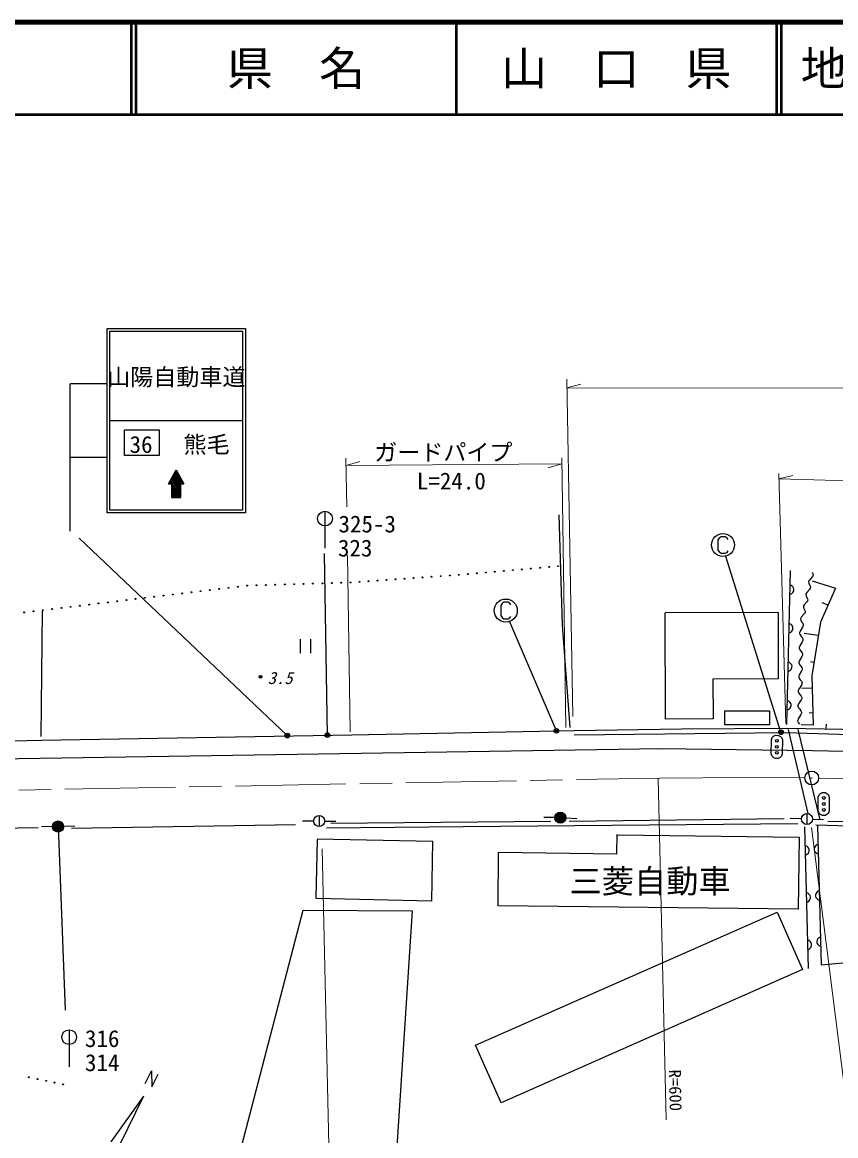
# Model space of a CAD drawing. Units: millimetres, scale not verified. Extents: x 40000 to 680000, y 20000 to 380000.
# Drawn here: x 285929 to 374184, y 259201 to 380000 of the extents above; entities that cross this region are included whole.
import ezdxf
from ezdxf.enums import TextEntityAlignment as Align

# ---------------------------------------------------------------- set-up
doc = ezdxf.new("R2010")
doc.units = ezdxf.units.MM
doc.header["$LTSCALE"] = 1000
doc.linetypes.add('CHAIN', pattern=[18.5, 12, -1.5, 3.5, -1.5])
for name, color, linetype, lineweight in [('M-BGD', 7, 'Continuous', 25), ('M-BGD-EXST', 7, 'Continuous', 25), ('M-BMK', 2, 'CHAIN', 13), ('M-BMK-SRVR', 3, 'Continuous', 25), ('M-STR-HTXT', 7, 'Continuous', 13), ('M-STR-STRC', 7, 'Continuous', 25), ('M-TTL', 2, 'Continuous', 140), ('M-TTL-LINE', 7, 'Continuous', 50)]:
    doc.layers.add(name, color=color, linetype=linetype, lineweight=lineweight)
doc.layers.add('M-TTL-TXT', color=7, linetype='Continuous')
doc.styles.add('ＭＳ ゴシック', font='')
doc.styles.get('ＭＳ ゴシック').set_extended_font_data('MS Gothic')

msp = doc.modelspace()

# ---------------------------------------------------------------- linework, layer by layer
at = {"layer": 'M-BGD'}
for p, q in [((344133, 326568), (344511, 314575)), ((368869, 303816), (369275, 320527)), ((371629, 320339), (371709, 320179)), ((371709, 320179), (371735, 320030)), ((369355, 318895), (369236, 318938)), ((371248, 319361), (371230, 319279)), ((371230, 319279), (371256, 319131)), ((371332, 319487), (371248, 319361)), ((371256, 319131), (371336, 318970)), ((371633, 319823), (371332, 319487)), ((371336, 318970), (371416, 318810)), ((371624, 319408), (374159, 318595)), ((371717, 319948), (371633, 319823)), ((371735, 320030), (371717, 319948)), ((369212, 317938), (369333, 317976)), ((369333, 317976), (369434, 318033)), ((369453, 318833), (369355, 318895)), ((369434, 318033), (369536, 318131)), ((369551, 318730), (369453, 318833)), ((369536, 318131), (369599, 318229)), ((369609, 318629), (369551, 318730)), ((369599, 318229), (369642, 318348)), ((369646, 318508), (369609, 318629)), ((369642, 318348), (369646, 318508)), ((370954, 317993), (370937, 317910)), ((370937, 317910), (370962, 317762)), ((371039, 318118), (370954, 317993)), ((370962, 317762), (371042, 317601)), ((371340, 318454), (371039, 318118)), ((371424, 318579), (371340, 318454)), ((371416, 318810), (371441, 318661)), ((371441, 318661), (371424, 318579)), ((374159, 318595), (372533, 314914)), ((370688, 316693), (370672, 316617)), ((370672, 316617), (370696, 316479)), ((370766, 316810), (370688, 316693)), ((371046, 317122), (370766, 316810)), ((371042, 317601), (371117, 317453)), ((371124, 317238), (371046, 317122)), ((371117, 317453), (371141, 317314)), ((371141, 317314), (371124, 317238)), ((373346, 316754), (372728, 317027)), ((288082, 316104), (287950, 302517)), ((367924, 315965), (355664, 315918)), ((355709, 304394), (355664, 315918)), ((367924, 315965), (367952, 308773)), ((370389, 315352), (370371, 315270)), ((370473, 315478), (370389, 315352)), ((370774, 315814), (370473, 315478)), ((370696, 316479), (370770, 316330)), ((370770, 316330), (370850, 316170)), ((370858, 315939), (370774, 315814)), ((370850, 316170), (370876, 316021)), ((370876, 316021), (370858, 315939)), ((344511, 314575), (345340, 303488)), ((369253, 314717), (369135, 314760)), ((369352, 314655), (369253, 314717)), ((369450, 314553), (369352, 314655)), ((369507, 314451), (369450, 314553)), ((369497, 314051), (369540, 314170)), ((369544, 314330), (369507, 314451)), ((369540, 314170), (369544, 314330)), ((370592, 314387), (370327, 313945)), ((370371, 315270), (370397, 315122)), ((370397, 315122), (370477, 314961)), ((370477, 314966), (370601, 314803)), ((370660, 314546), (370592, 314387)), ((370601, 314803), (370662, 314642)), ((370662, 314642), (370660, 314546)), ((372533, 314914), (371577, 309080)), ((316080, 313056), (316080, 311556)), ((317220, 311556), (317220, 313056)), ((369110, 313761), (369231, 313798)), ((369231, 313798), (369333, 313855)), ((369333, 313855), (369435, 313953)), ((369435, 313953), (369497, 314051)), ((370259, 313786), (370257, 313690)), ((370257, 313690), (370318, 313529)), ((370327, 313945), (370259, 313786)), ((370318, 313529), (370442, 313366)), ((370442, 313366), (370567, 313203)), ((370625, 312946), (370558, 312787)), ((370567, 313203), (370627, 313042)), ((370627, 313042), (370625, 312946)), ((372294, 313455), (370772, 313705)), ((370225, 312187), (370223, 312091)), ((370223, 312091), (370283, 311929)), ((370292, 312345), (370225, 312187)), ((370283, 311929), (370408, 311766)), ((370558, 312787), (370292, 312345)), ((370408, 311766), (370532, 311604)), ((369152, 310540), (369033, 310583)), ((369251, 310477), (369152, 310540)), ((369348, 310375), (369251, 310477)), ((370190, 310587), (370188, 310491)), ((370188, 310491), (370249, 310330)), ((370258, 310745), (370190, 310587)), ((370523, 311188), (370258, 310745)), ((370591, 311346), (370523, 311188)), ((370532, 311604), (370593, 311442)), ((370593, 311442), (370591, 311346)), ((371816, 310538), (371458, 310597)), ((369009, 309583), (369130, 309620)), ((369130, 309620), (369231, 309678)), ((369231, 309678), (369334, 309775)), ((369334, 309775), (369396, 309874)), ((369406, 310274), (369348, 310375)), ((369396, 309874), (369439, 309993)), ((369443, 310153), (369406, 310274)), ((369439, 309993), (369443, 310153)), ((370482, 309624), (370233, 309210)), ((370249, 310330), (370373, 310167)), ((370373, 310167), (370490, 310014)), ((370545, 309773), (370482, 309624)), ((370490, 310014), (370547, 309863)), ((370547, 309863), (370545, 309773)), ((367952, 308773), (360859, 308745)), ((360859, 308745), (360875, 304415)), ((370170, 309061), (370168, 308971)), ((370168, 308971), (370224, 308820)), ((370233, 309210), (370170, 309061)), ((370457, 308089), (370191, 307646)), ((370224, 308820), (370341, 308667)), ((370341, 308667), (370466, 308504)), ((370524, 308247), (370457, 308089)), ((370466, 308504), (370526, 308343)), ((370526, 308343), (370524, 308247)), ((371577, 309080), (371720, 303725)), ((370124, 307488), (370122, 307392)), ((370122, 307392), (370182, 307230)), ((370191, 307646), (370124, 307488)), ((370182, 307230), (370307, 307068)), ((370307, 307068), (370431, 306905)), ((370431, 306905), (370492, 306744)), ((371612, 307741), (370523, 307712)), ((369051, 306362), (368932, 306405)), ((369149, 306300), (369051, 306362)), ((369247, 306197), (369149, 306300)), ((369232, 305597), (369295, 305696)), ((369304, 306096), (369247, 306197)), ((369295, 305696), (369337, 305815)), ((369341, 305975), (369304, 306096)), ((369337, 305815), (369341, 305975)), ((370089, 305888), (370087, 305792)), ((370087, 305792), (370148, 305631)), ((370157, 306047), (370089, 305888)), ((370148, 305631), (370272, 305468)), ((370422, 306489), (370157, 306047)), ((370490, 306648), (370422, 306489)), ((370492, 306744), (370490, 306648)), ((360875, 304415), (355709, 304394)), ((362166, 305303), (366996, 305303)), ((362166, 303773), (362166, 305303)), ((366996, 305303), (366996, 303773)), ((368907, 305405), (369028, 305442)), ((369028, 305442), (369130, 305500)), ((369130, 305500), (369232, 305597)), ((370122, 304447), (370055, 304288)), ((370388, 304889), (370122, 304447)), ((370272, 305468), (370397, 305305)), ((370455, 305048), (370388, 304889)), ((370397, 305305), (370457, 305144)), ((370457, 305144), (370455, 305048)), ((371684, 305064), (371317, 305054)), ((345798, 303179), (357461, 303350)), ((357461, 303350), (368901, 303435)), ((366996, 303773), (362166, 303773)), ((368901, 303435), (389676, 303051)), ((369038, 303287), (371156, 294158)), ((370055, 304288), (370053, 304192)), ((370053, 304192), (370113, 304031)), ((370068, 303287), (372444, 293471)), ((370113, 304031), (370238, 303868)), ((371720, 303725), (370429, 303773)), ((373163, 303356), (373172, 303838)), ((258626, 301571), (288018, 302112)), ((288018, 302112), (321675, 302709)), ((321675, 302709), (345798, 303179)), ((368735, 302923), (345802, 302667)), ((367191, 300643), (367199, 302143)), ((367199, 302143), (367300, 302392)), ((367300, 302392), (367450, 302542)), ((367450, 302542), (367651, 302641)), ((367651, 302641), (367951, 302639)), ((367951, 302639), (368150, 302538)), ((368150, 302538), (368300, 302388)), ((368300, 302388), (368399, 302137)), ((368399, 302137), (368391, 300637)), ((379796, 302581), (368735, 302923)), ((367290, 300392), (367191, 300643)), ((367440, 300242), (367290, 300392)), ((367639, 300141), (367440, 300242)), ((367939, 300139), (367639, 300141)), ((368140, 300238), (367939, 300139)), ((368290, 300388), (368140, 300238)), ((368391, 300637), (368290, 300388)), ((372285, 295944), (372385, 296194)), ((372385, 296194), (372535, 296344)), ((372535, 296344), (372735, 296444)), ((372735, 296444), (373035, 296444)), ((373035, 296444), (373235, 296344)), ((373235, 296344), (373385, 296194)), ((373385, 296194), (373485, 295944)), ((372285, 294444), (372285, 295944)), ((373485, 295944), (373485, 294444)), ((318141, 293937), (318141, 292737)), ((343711, 293716), (342511, 293735)), ((344910, 293683), (346109, 293635)), ((345269, 293317), (368605, 293611)), ((370458, 293577), (369259, 293612)), ((371058, 294159), (371058, 292959)), ((371658, 293546), (372857, 293520)), ((372385, 294194), (372285, 294444)), ((372535, 294044), (372385, 294194)), ((372735, 293944), (372535, 294044)), ((373035, 293944), (372735, 293944)), ((373235, 294044), (373035, 293944)), ((373385, 294194), (373235, 294044)), ((373485, 294444), (373385, 294194)), ((266187, 292211), (287656, 292653)), ((289216, 292739), (288017, 292721)), ((290416, 292770), (291615, 292814)), ((291269, 292579), (315564, 292948)), ((317541, 293329), (316341, 293312)), ((318741, 293337), (319941, 293337)), ((318923, 292620), (333774, 292753)), ((319398, 293095), (343278, 293317)), ((333774, 292753), (370082, 293085)), ((371213, 277352), (370829, 292724)), ((372043, 292919), (391404, 292387)), ((372195, 292810), (372622, 277737)), ((373324, 293317), (389319, 292986)), ((317825, 284922), (317961, 291347)), ((317923, 291423), (330453, 291157)), ((330453, 291157), (330315, 284657)), ((350438, 289797), (350463, 291890)), ((350521, 291832), (370202, 291599)), ((370202, 291599), (370109, 283771)), ((337546, 284157), (337614, 289949)), ((337614, 289949), (350438, 289797)), ((371001, 290625), (370880, 290662)), ((371103, 290568), (371001, 290625)), ((371205, 290470), (371103, 290568)), ((371268, 290372), (371205, 290470)), ((371220, 289871), (371278, 289972)), ((371311, 290253), (371268, 290372)), ((371278, 289972), (371315, 290093)), ((371315, 290093), (371311, 290253)), ((371881, 290487), (371844, 290366)), ((371844, 290366), (371849, 290206)), ((371849, 290206), (371892, 290087)), ((371938, 290588), (371881, 290487)), ((371892, 290087), (371955, 289989)), ((372035, 290691), (371938, 290588)), ((371955, 289989), (372058, 289892)), ((372133, 290754), (372035, 290691)), ((372252, 290797), (372133, 290754)), ((370905, 289663), (371024, 289706)), ((371024, 289706), (371123, 289768)), ((371123, 289768), (371220, 289871)), ((372058, 289892), (372160, 289834)), ((372160, 289834), (372281, 289798)), ((371129, 285501), (371009, 285538)), ((371231, 285444), (371129, 285501)), ((371333, 285346), (371231, 285444)), ((371396, 285248), (371333, 285346)), ((371439, 285129), (371396, 285248)), ((371443, 284969), (371439, 285129)), ((372023, 285462), (371987, 285341)), ((371987, 285341), (371991, 285181)), ((371991, 285181), (372035, 285063)), ((372080, 285564), (372023, 285462)), ((372178, 285667), (372080, 285564)), ((372276, 285730), (372178, 285667)), ((372395, 285773), (372276, 285730)), ((330315, 284657), (317825, 284922)), ((370109, 283771), (337546, 284157)), ((371034, 284539), (371152, 284581)), ((371152, 284581), (371251, 284644)), ((371251, 284644), (371348, 284746)), ((371348, 284746), (371406, 284848)), ((371406, 284848), (371443, 284969)), ((372035, 285063), (372097, 284964)), ((372097, 284964), (372200, 284867)), ((372200, 284867), (372302, 284810)), ((372302, 284810), (372423, 284773)), ((309224, 256102), (316415, 283681)), ((316415, 283681), (328226, 283596)), ((328226, 283596), (326545, 257448)), ((335107, 269013), (367819, 283470)), ((367819, 283470), (370583, 277217)), ((371258, 280377), (371137, 280414)), ((371359, 280320), (371258, 280377)), ((371462, 280222), (371359, 280320)), ((372166, 280438), (372129, 280317)), ((372129, 280317), (372134, 280157)), ((372223, 280540), (372166, 280438)), ((372320, 280642), (372223, 280540)), ((372418, 280705), (372320, 280642)), ((372537, 280749), (372418, 280705)), ((371162, 279414), (371281, 279457)), ((371281, 279457), (371379, 279520)), ((371379, 279520), (371477, 279622)), ((371524, 280124), (371462, 280222)), ((371477, 279622), (371534, 279724)), ((371567, 280005), (371524, 280124)), ((371534, 279724), (371571, 279845)), ((371571, 279845), (371567, 280005)), ((372134, 280157), (372177, 280038)), ((372177, 280038), (372240, 279940)), ((372240, 279940), (372343, 279843)), ((372343, 279843), (372444, 279786)), ((372444, 279786), (372565, 279749)), ((372622, 277737), (385134, 278932)), ((370583, 277217), (337870, 262759)), ((337870, 262759), (335107, 269013))]:
    msp.add_line(p, q, dxfattribs=at)
for centre, radius in [((334257, 320135), 50), ((335238, 320220), 50), ((336219, 320306), 50), ((337199, 320391), 50), ((338180, 320477), 50), ((339161, 320562), 50), ((340141, 320648), 50), ((341122, 320733), 50), ((342102, 320819), 50), ((343083, 320904), 50), ((344064, 320990), 50), ((310319, 318888), 50), ((311340, 318918), 50), ((312361, 318948), 50), ((313382, 318978), 50), ((314403, 319008), 50), ((315424, 319038), 50), ((316445, 319069), 50), ((317466, 319099), 50), ((318487, 319129), 50), ((319508, 319159), 50), ((320529, 319189), 50), ((321549, 319219), 50), ((322527, 319289), 50), ((323504, 319358), 50), ((324481, 319427), 50), ((325459, 319496), 50), ((326436, 319565), 50), ((327413, 319634), 50), ((328390, 319703), 50), ((329368, 319773), 50), ((330345, 319842), 50), ((331322, 319911), 50), ((332300, 319980), 50), ((333277, 320049), 50), ((300244, 317675), 50), ((301252, 317796), 50), ((302259, 317917), 50), ((303267, 318039), 50), ((304274, 318160), 50), ((305282, 318281), 50), ((306289, 318402), 50), ((307297, 318524), 50), ((308304, 318645), 50), ((309312, 318766), 50), ((290169, 316462), 50), ((291176, 316583), 50), ((292184, 316705), 50), ((293191, 316826), 50), ((294199, 316947), 50), ((295206, 317068), 50), ((296214, 317190), 50), ((297221, 317311), 50), ((298229, 317432), 50), ((299237, 317554), 50), ((286139, 315977), 50), ((287146, 316098), 50), ((288154, 316220), 50), ((289161, 316341), 50), ((311774, 308994), 150), ((311774, 308994), 90), ((311774, 308994), 30), ((314679, 302610), 250), ((314679, 302610), 150), ((314679, 302610), 50), ((319036, 302666), 250), ((319036, 302666), 150), ((319036, 302666), 50), ((367798, 302040), 150), ((367792, 300740), 150), ((367795, 301390), 150), ((372885, 295844), 150), ((372885, 295194), 150), ((318141, 293337), 600), ((344311, 293707), 600), ((344311, 293707), 528), ((344311, 293707), 456), ((344311, 293707), 384), ((344311, 293707), 312), ((344311, 293707), 240), ((344311, 293707), 168), ((344311, 293707), 96), ((344311, 293707), 24), ((371058, 293559), 600), ((372885, 294544), 150), ((289816, 292747), 600), ((289816, 292747), 528), ((289816, 292747), 456), ((289816, 292747), 384), ((289816, 292747), 312), ((289816, 292747), 240), ((289816, 292747), 168), ((289816, 292747), 96), ((289816, 292747), 24), ((286650, 265542), 50), ((287581, 265347), 50), ((288511, 265153), 50), ((289442, 264959), 50), ((290373, 264765), 50)]:
    msp.add_circle(centre, radius, dxfattribs=at)
at = {"layer": 'M-BGD-EXST'}
for p, q in [((361552, 324039), (361402, 323839)), ((361402, 323839), (361402, 322739)), ((361752, 324189), (361552, 324039)), ((362202, 324189), (361752, 324189)), ((362402, 324039), (362202, 324189)), ((362502, 323889), (362402, 324039)), ((361402, 322739), (361552, 322539)), ((361552, 322539), (361752, 322389)), ((362402, 322489), (362502, 322639)), ((361752, 322389), (362202, 322389)), ((362202, 322389), (362402, 322489)), ((368240, 302976), (362265, 322041)), ((337990, 316930), (337840, 316730)), ((337840, 316730), (337840, 315630)), ((338190, 317080), (337990, 316930)), ((338640, 317080), (338190, 317080)), ((338840, 316930), (338640, 317080)), ((338940, 316780), (338840, 316930)), ((337840, 315630), (337990, 315430)), ((337990, 315430), (338190, 315280)), ((338640, 315280), (338840, 315380)), ((338840, 315380), (338940, 315530)), ((338190, 315280), (338640, 315280)), ((343883, 303128), (338776, 315008))]:
    msp.add_line(p, q, dxfattribs=at)
for centre, radius in [((361952, 323289), 1250), ((338390, 316180), 1250), ((343883, 303128), 250), ((343883, 303128), 150), ((368240, 302976), 250), ((343883, 303128), 50), ((368240, 302976), 150), ((368240, 302976), 50)]:
    msp.add_circle(centre, radius, dxfattribs=at)
at = {"layer": 'M-BMK'}
for p, q in [((272057, 296445), (355092, 298007)), ((355092, 298007), (364382, 298058)), ((364382, 298058), (370829, 298017)), ((372329, 297994), (383509, 297707))]:
    msp.add_line(p, q, dxfattribs=at)
at = {"layer": 'M-BMK-SRVR'}
for p, q in [((299271, 264856), (299951, 266241)), ((299951, 266241), (299988, 264499)), ((299988, 264499), (300663, 265894)), ((299090, 263495), (288082, 241049)), ((299090, 263495), (295550, 258549))]:
    msp.add_line(p, q, dxfattribs=at)
for radius in [750, 30]:
    msp.add_circle((371579, 298013), radius, dxfattribs=at)
at = {"layer": 'M-STR-HTXT'}
for p, q in [((345676, 304694), (344997, 341284)), ((345015, 340323), (346515, 340742)), ((345015, 340323), (377234, 340305)), ((321051, 332712), (321132, 327447)), ((321063, 331920), (322560, 332352)), ((344457, 332752), (344888, 303488)), ((321063, 331920), (344467, 332105)), ((344467, 332105), (342970, 331673)), ((368007, 331036), (368778, 303909)), ((368023, 330455), (369534, 330835)), ((368023, 330455), (419173, 329107)), ((321213, 322132), (321506, 303035)), ((354933, 298004), (355794, 260911)), ((371550, 292651), (375789, 259258)), ((318466, 290318), (319632, 238492))]:
    msp.add_line(p, q, dxfattribs=at)
at = {"layer": 'M-STR-STRC'}
for p, q in [((295140, 326783), (295140, 346783)), ((295140, 346783), (310140, 346783)), ((310140, 346783), (310140, 326783)), ((295440, 327083), (295440, 346483)), ((295440, 346483), (309840, 346483)), ((309840, 346483), (309840, 327083)), ((295140, 340783), (291140, 340783)), ((291140, 324783), (291140, 340783)), ((295440, 336783), (309840, 336783)), ((297021, 332987), (297021, 335790)), ((297021, 335790), (300791, 335790)), ((300791, 335790), (300791, 332987)), ((295140, 332783), (291140, 332783)), ((300791, 332987), (297021, 332987)), ((301790, 329934), (302623, 331434)), ((302400, 331033), (303123, 329731)), ((302475, 331166), (303159, 329934)), ((302549, 331300), (303308, 329934)), ((302623, 331434), (303457, 329934)), ((301790, 329934), (302123, 329934)), ((301805, 329962), (301821, 329934)), ((301880, 330096), (301969, 329934)), ((301954, 330230), (302118, 329934)), ((302028, 330363), (303100, 328434)), ((302103, 330497), (303123, 328660)), ((302123, 329934), (302123, 328434)), ((302123, 329925), (302951, 328434)), ((302177, 330631), (303123, 328928)), ((302251, 330765), (303123, 329196)), ((302326, 330899), (303123, 329463)), ((303123, 328434), (303123, 329934)), ((303123, 329934), (303457, 329934)), ((302123, 329657), (302803, 328434)), ((302123, 329389), (302654, 328434)), ((302123, 329122), (302505, 328434)), ((302123, 328854), (302357, 328434)), ((302123, 328586), (302208, 328434)), ((302123, 328434), (303123, 328434)), ((310140, 326783), (295140, 326783)), ((309840, 327083), (295440, 327083)), ((318770, 326954), (318770, 322954)), ((314679, 302610), (292120, 324013)), ((319036, 302666), (318707, 322384)), ((189940, 298623), (355196, 301201)), ((355196, 301201), (371669, 301010)), ((371669, 301010), (394856, 300437)), ((289816, 292747), (290585, 272833)), ((291015, 270692), (291015, 266692))]:
    msp.add_line(p, q, dxfattribs=at)
for centre, radius in [((318770, 326154), 800), ((314679, 302610), 250), ((314679, 302610), 150), ((314679, 302610), 50), ((319036, 302666), 250), ((319036, 302666), 150), ((319036, 302666), 50), ((291015, 269892), 800)]:
    msp.add_circle(centre, radius, dxfattribs=at)
at = {"layer": 'M-TTL'}
msp.add_line((680000, 380000), (40000, 380000), dxfattribs=at)
at = {"layer": 'M-TTL-LINE'}
for p, q in [((297750, 380000), (297750, 370000)), ((298250, 380000), (298250, 370000)), ((333000, 380000), (333000, 370000)), ((367750, 380000), (367750, 370000)), ((368250, 380000), (368250, 370000)), ((40000, 370000), (680000, 370000))]:
    msp.add_line(p, q, dxfattribs=at)

# ---------------------------------------------------------------- texts
at = {"layer": 'M-BGD', "style": 'ＭＳ ゴシック', "oblique": 15}
msp.add_text('3.5', height=1320, dxfattribs=at).set_placement((313912, 308863), align=Align.MIDDLE_CENTER)
at = {"layer": 'M-BGD', "style": 'ＭＳ ゴシック'}
msp.add_text('三菱自動車', height=2566, dxfattribs=at).set_placement((354043, 286820), align=Align.MIDDLE_CENTER)
at = {"layer": 'M-STR-HTXT', "style": 'ＭＳ ゴシック'}
for s, p in [('ガードパイプ', (331613, 333346)), ('L=24.0', (332482, 330233))]:
    msp.add_text(s, height=1833, dxfattribs=at).set_placement(p, align=Align.MIDDLE_CENTER)
msp.add_text('R=600', height=1320, rotation=271.2, dxfattribs=at).set_placement((356791, 264128), align=Align.MIDDLE_CENTER)
at = {"layer": 'M-STR-STRC', "style": 'ＭＳ ゴシック'}
for s, p in [('山陽自動車道', (302640, 341518)), ('36', (298817, 334193)), ('熊毛', (305924, 334193)), ('325-3', (323353, 325568)), ('323', (322048, 322958)), ('316', (294600, 269738)), ('314', (294600, 267128))]:
    msp.add_text(s, height=1833, dxfattribs=at).set_placement(p, align=Align.MIDDLE_CENTER)
at = {"layer": 'M-TTL-TXT', "style": 'ＭＳ ゴシック'}
for s, p in [('県\u3000名', (315625, 375000)), ('山\u3000口\u3000県', (350375, 375000))]:
    msp.add_text(s, height=3666, dxfattribs=at).set_placement(p, align=Align.MIDDLE_CENTER)
msp.add_text('地 名', height=3666, dxfattribs=at).set_placement((370380, 375000), align=Align.MIDDLE_LEFT)

doc.saveas('drawing.dxf')
